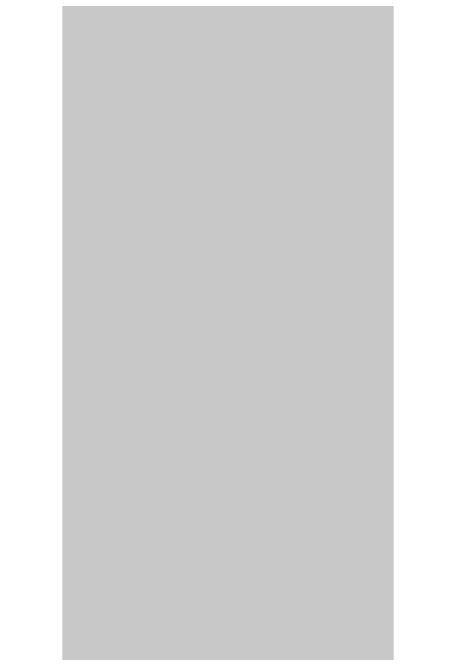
# Model space of a CAD drawing. Header units: inches. Extents: x 0 to 841, y 0 to 594.
# Drawn here: x 147.039 to 148.001, y 530.192 to 531.641 of the extents above; entities that cross this region are included whole.
import ezdxf

# ---------------------------------------------------------------- set-up
doc = ezdxf.new("R2010")
doc.units = ezdxf.units.IN
doc.layers.add('Sheet', color=255, linetype='Continuous')

msp = doc.modelspace()

# ---------------------------------------------------------------- linework, layer by layer
at = {"layer": 'Sheet'}
for points in [[(147.5253, 537.4927, 0.7493, 0.7493, 0), (147.5253, 532.4956, 0.7493, 0.7493, 0), (147.5253, 519.9971, 0.7493, 0.7493, 0)], [(147.5253, 531.732, 0.2997, 0.2997, 0), (147.4804, 531.732, 0.2997, 0.2997, 0), (147.4467, 531.732, 0.2997, 0.2997, 0), (147.4131, 531.7432, 0.2997, 0.2997, 0), (147.3681, 531.7432, 0.2997, 0.2997, 0), (147.3345, 531.7544, 0.2997, 0.2997, 0), (147.3008, 531.7657, 0.2997, 0.2997, 0), (147.2558, 531.7769, 0.2997, 0.2997, 0), (147.2222, 531.7881, 0.2997, 0.2997, 0), (147.1885, 531.8106, 0.2997, 0.2997, 0)], [(147.5253, 531.732, 0.2997, 0.2997, 0), (147.4804, 531.732, 0.2997, 0.2997, 0), (147.4467, 531.732, 0.2997, 0.2997, 0), (147.4131, 531.7432, 0.2997, 0.2997, 0), (147.3681, 531.7432, 0.2997, 0.2997, 0), (147.3345, 531.7544, 0.2997, 0.2997, 0), (147.3008, 531.7657, 0.2997, 0.2997, 0), (147.2558, 531.7769, 0.2997, 0.2997, 0), (147.2222, 531.7881, 0.2997, 0.2997, 0), (147.1885, 531.8106, 0.2997, 0.2997, 0)], [(147.851, 531.8106, 0.2997, 0.2997, 0), (147.8173, 531.7881, 0.2997, 0.2997, 0), (147.7836, 531.7769, 0.2997, 0.2997, 0), (147.7499, 531.7657, 0.2997, 0.2997, 0), (147.7162, 531.7544, 0.2997, 0.2997, 0), (147.6825, 531.7432, 0.2997, 0.2997, 0), (147.6376, 531.7432, 0.2997, 0.2997, 0), (147.6039, 531.732, 0.2997, 0.2997, 0), (147.559, 531.732, 0.2997, 0.2997, 0), (147.5253, 531.732, 0.2997, 0.2997, 0)], [(147.851, 531.8106, 0.2997, 0.2997, 0), (147.8173, 531.7881, 0.2997, 0.2997, 0), (147.7836, 531.7769, 0.2997, 0.2997, 0), (147.7499, 531.7657, 0.2997, 0.2997, 0), (147.7162, 531.7544, 0.2997, 0.2997, 0), (147.6825, 531.7432, 0.2997, 0.2997, 0), (147.6376, 531.7432, 0.2997, 0.2997, 0), (147.6039, 531.732, 0.2997, 0.2997, 0), (147.559, 531.732, 0.2997, 0.2997, 0), (147.5253, 531.732, 0.2997, 0.2997, 0)]]:
    msp.add_lwpolyline(points, format="xyseb", dxfattribs=at)

doc.saveas('drawing.dxf')
